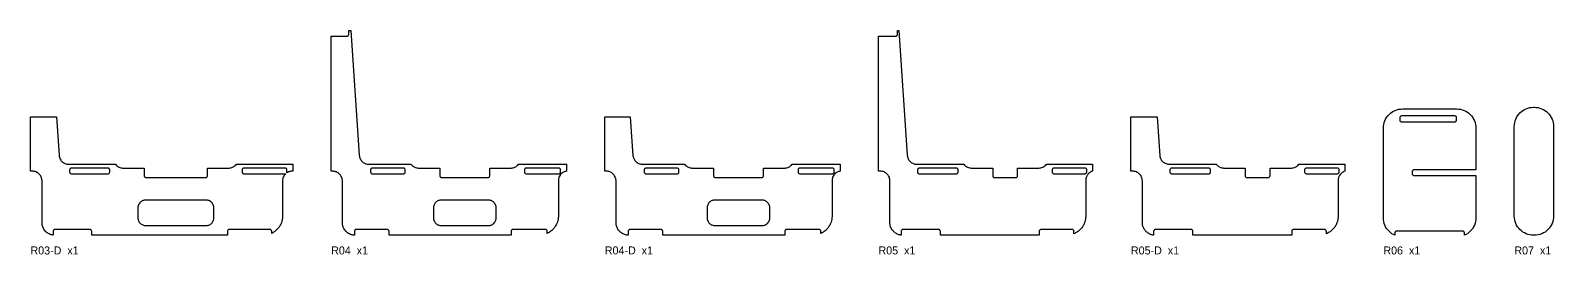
# Model space of a CAD drawing. Header units: millimetres. Extents: x 0 to 17877, y -60 to 796.
# Drawn here: x 3981 to 8738, y -60 to 640 of the extents above; entities that cross this region are included whole.
import ezdxf

# ---------------------------------------------------------------- set-up
doc = ezdxf.new("R2010")
doc.units = ezdxf.units.MM
for name, color, linetype in [('CUT_IN', 5, 'Continuous'), ('CUT_OUT', 1, 'Continuous'), ('LABEL', 7, 'Continuous')]:
    doc.layers.add(name, color=color, linetype=linetype)

msp = doc.modelspace()

# ---------------------------------------------------------------- linework, layer by layer
at = {"layer": 'CUT_IN'}
for points in [[(8435.28, 360.41), (8435.28, 366.99), (8435.17, 367.87), (8434.71, 369.27), (8434.43, 369.78), (8433.73, 370.73), (8433.31, 371.15), (8432.37, 371.85), (8431.3, 372.35), (8430.74, 372.52), (8429.58, 372.69), (8263.12, 372.69), (8261.96, 372.52), (8260.59, 371.99), (8259.61, 371.34), (8258.97, 370.73), (8258.43, 370.03), (8257.99, 369.27), (8257.6, 368.16), (8257.43, 366.99), (8257.43, 360.41), (8257.6, 359.24), (8257.99, 358.13), (8258.27, 357.62), (8258.97, 356.67), (8259.39, 356.25), (8260.33, 355.55), (8261.4, 355.05), (8261.96, 354.88), (8263.12, 354.71), (8429.58, 354.71), (8430.74, 354.88), (8431.85, 355.28), (8432.62, 355.71), (8433.53, 356.46), (8434.27, 357.37), (8434.83, 358.4), (8435.1, 359.24), (8435.28, 360.41)], [(4102.99, 197.41), (4103.14, 196.54), (4103.54, 195.43), (4104.14, 194.43), (4104.93, 193.55), (4105.87, 192.85), (4106.94, 192.35), (4108.08, 192.06), (4108.66, 192.01), (4222.41, 192.01), (4223, 192.06), (4224.14, 192.35), (4225.45, 193.01), (4226.15, 193.55), (4226.76, 194.19), (4227.54, 195.43), (4227.94, 196.54), (4228.11, 197.71), (4228.11, 204.29), (4227.94, 205.46), (4227.54, 206.57), (4226.94, 207.57), (4226.15, 208.45), (4225.2, 209.15), (4224.42, 209.54), (4223.58, 209.82), (4222.41, 209.99), (4108.66, 209.99), (4108.08, 209.94), (4106.94, 209.65), (4105.63, 208.99), (4104.93, 208.45), (4104.32, 207.81), (4103.54, 206.57), (4103.14, 205.46), (4102.99, 204.59), (4102.99, 197.41)], [(5042.81, 198), (5042.92, 196.83), (5043.26, 195.7), (5043.66, 194.92), (5044.36, 193.97), (5045.23, 193.18), (5046.24, 192.58), (5047.35, 192.18), (5048.51, 192.01), (5145.5, 192.01), (5146.08, 192.06), (5147.23, 192.35), (5148.54, 193.01), (5149.23, 193.55), (5149.84, 194.19), (5150.63, 195.43), (5151.02, 196.54), (5151.2, 197.71), (5151.2, 204.29), (5151.09, 205.17), (5150.75, 206.3), (5150.19, 207.33), (5149.45, 208.24), (5148.54, 208.99), (5147.5, 209.54), (5146.66, 209.82), (5145.5, 209.99), (5048.51, 209.99), (5047.93, 209.94), (5046.78, 209.65), (5045.47, 208.99), (5044.78, 208.45), (5044.17, 207.81), (5043.38, 206.57), (5043.06, 205.74), (5042.81, 204.29), (5042.81, 198)], [(5529.37, 210), (5528.49, 209.94), (5527.35, 209.65), (5526.29, 209.15), (5525.34, 208.45), (5524.55, 207.57), (5523.95, 206.57), (5523.55, 205.46), (5523.38, 204.29), (5523.38, 197.71), (5523.55, 196.54), (5523.83, 195.7), (5524.55, 194.43), (5525.34, 193.55), (5525.8, 193.18), (5527.08, 192.46), (5528.49, 192.06), (5529.37, 192), (5630.9, 192.01), (5632.07, 192.18), (5632.9, 192.46), (5633.69, 192.85), (5634.64, 193.55), (5635.25, 194.19), (5635.9, 195.17), (5636.35, 196.26), (5636.58, 197.41), (5636.6, 204.29), (5636.43, 205.46), (5636.15, 206.3), (5635.9, 206.83), (5635.25, 207.81), (5634.18, 208.82), (5632.9, 209.54), (5631.49, 209.94), (5630.61, 210), (5529.37, 210)], [(5897.62, 197.41), (5897.85, 196.26), (5898.3, 195.17), (5898.96, 194.19), (5899.57, 193.55), (5900.51, 192.85), (5901.57, 192.35), (5902.72, 192.06), (5903.3, 192.01), (6000.29, 192.01), (6000.87, 192.06), (6002.02, 192.35), (6003.33, 193.01), (6004.02, 193.55), (6004.63, 194.19), (6005.42, 195.43), (6005.81, 196.54), (6005.99, 197.71), (6005.99, 204.29), (6005.88, 205.17), (6005.54, 206.3), (6004.98, 207.33), (6004.24, 208.24), (6003.33, 208.99), (6002.29, 209.54), (6001.45, 209.82), (6000.29, 209.99), (5903.3, 209.99), (5902.72, 209.94), (5901.57, 209.65), (5900.26, 208.99), (5899.57, 208.45), (5898.96, 207.81), (5898.17, 206.57), (5897.85, 205.74), (5897.6, 204.29), (5897.62, 197.41)], [(6383.28, 209.94), (6382.14, 209.65), (6381.08, 209.15), (6380.13, 208.45), (6379.72, 208.03), (6378.87, 206.83), (6378.51, 206.02), (6378.34, 205.46), (6378.17, 204.29), (6378.17, 197.71), (6378.34, 196.54), (6378.62, 195.7), (6379.34, 194.43), (6380.13, 193.55), (6380.59, 193.18), (6381.87, 192.46), (6383.28, 192.06), (6384.16, 192), (6485.69, 192.01), (6486.86, 192.18), (6487.69, 192.46), (6488.48, 192.85), (6489.43, 193.55), (6490.04, 194.19), (6490.69, 195.17), (6491.14, 196.26), (6491.37, 197.41), (6491.39, 204.29), (6491.22, 205.46), (6490.94, 206.3), (6490.69, 206.83), (6490.04, 207.81), (6488.97, 208.82), (6487.69, 209.54), (6486.28, 209.94), (6485.4, 210), (6384.16, 210), (6383.28, 209.94)], [(6751.27, 198), (6751.38, 196.83), (6751.62, 195.98), (6752.12, 194.92), (6752.82, 193.97), (6753.69, 193.18), (6754.7, 192.58), (6755.81, 192.18), (6756.97, 192.01), (6872.46, 192.01), (6873.05, 192.06), (6874.19, 192.35), (6875.5, 193.01), (6876.2, 193.55), (6876.81, 194.19), (6877.59, 195.43), (6877.99, 196.54), (6878.16, 197.71), (6878.16, 204.29), (6877.99, 205.46), (6877.59, 206.57), (6876.99, 207.57), (6876.2, 208.45), (6875.25, 209.15), (6874.46, 209.54), (6873.63, 209.82), (6872.46, 209.99), (6756.97, 209.99), (6756.39, 209.94), (6755.25, 209.65), (6753.93, 208.99), (6753.24, 208.45), (6752.63, 207.81), (6751.84, 206.57), (6751.45, 205.46), (6751.28, 204.29), (6751.27, 198)], [(7273.92, 210), (7176.99, 209.94), (7175.85, 209.65), (7174.78, 209.15), (7174.29, 208.82), (7173.42, 208.03), (7173.05, 207.57), (7172.44, 206.57), (7172.22, 206.02), (7171.93, 204.88), (7171.88, 204.29), (7171.93, 197.12), (7172.05, 196.54), (7172.44, 195.43), (7173.23, 194.19), (7173.84, 193.55), (7174.78, 192.85), (7175.57, 192.46), (7176.41, 192.18), (7177.57, 192.01), (7274.8, 192.06), (7276.21, 192.46), (7277.49, 193.18), (7278.56, 194.19), (7279.21, 195.17), (7279.46, 195.7), (7279.74, 196.54), (7279.89, 197.41), (7279.91, 204.29), (7279.74, 205.46), (7279.46, 206.3), (7278.91, 207.33), (7277.95, 208.45), (7277, 209.15), (7275.94, 209.65), (7274.8, 209.94), (7273.92, 210)], [(7539.81, 197.41), (7539.96, 196.54), (7540.35, 195.43), (7540.96, 194.43), (7541.75, 193.55), (7542.69, 192.85), (7543.76, 192.35), (7544.9, 192.06), (7545.48, 192.01), (7660.97, 192.01), (7661.56, 192.06), (7662.7, 192.35), (7664.01, 193.01), (7664.71, 193.55), (7665.32, 194.19), (7666.1, 195.43), (7666.5, 196.54), (7666.67, 197.71), (7666.67, 204.29), (7666.5, 205.46), (7666.1, 206.57), (7665.5, 207.57), (7664.71, 208.45), (7663.76, 209.15), (7662.97, 209.54), (7662.14, 209.82), (7660.97, 209.99), (7545.48, 209.99), (7544.9, 209.94), (7543.76, 209.65), (7542.44, 208.99), (7541.75, 208.45), (7541.14, 207.81), (7540.35, 206.57), (7539.96, 205.46), (7539.79, 204.29), (7539.81, 197.41)], [(7966.08, 209.99), (7964.92, 209.82), (7963.81, 209.42), (7962.8, 208.82), (7961.93, 208.03), (7961.23, 207.08), (7960.95, 206.57), (7960.56, 205.46), (7960.39, 204.29), (7960.39, 197.71), (7960.56, 196.54), (7960.95, 195.43), (7961.74, 194.19), (7962.8, 193.18), (7964.08, 192.46), (7965.5, 192.06), (7966.38, 192), (8062.72, 192.01), (8063.89, 192.18), (8064.72, 192.46), (8065.51, 192.85), (8066.46, 193.55), (8067.07, 194.19), (8067.72, 195.17), (8068.17, 196.26), (8068.4, 197.41), (8068.42, 204.29), (8068.25, 205.46), (8067.97, 206.3), (8067.72, 206.83), (8067.07, 207.81), (8066, 208.82), (8064.72, 209.54), (8063.31, 209.94), (8062.43, 210), (7966.08, 209.99)], [(4550.62, 97.04), (4549.51, 98.89), (4548.05, 100.86), (4546.4, 102.67), (4544.81, 104.13), (4542.61, 105.78), (4540.25, 107.17), (4538.29, 108.09), (4535.98, 108.92), (4533.6, 109.51), (4530.88, 109.89), (4528.58, 110), (4341.27, 110), (4338.67, 109.87), (4336.24, 109.51), (4333.86, 108.92), (4331.83, 108.2), (4329.34, 107.04), (4326.99, 105.61), (4325.26, 104.32), (4323.66, 102.88), (4321.8, 100.86), (4320.18, 98.64), (4319.08, 96.78), (4318.15, 94.83), (4317.2, 92.26), (4316.61, 89.88), (4316.28, 87.74), (4316.12, 84.85), (4316.12, 55.15), (4316.25, 52.55), (4316.61, 50.12), (4317.2, 47.74), (4317.92, 45.71), (4319.22, 42.96), (4320.34, 41.11), (4321.8, 39.14), (4323.66, 37.12), (4325.26, 35.68), (4327.23, 34.22), (4329.08, 33.1), (4331.29, 32.03), (4334.15, 31), (4336.24, 30.49), (4338.67, 30.13), (4341.27, 30), (4528.58, 30), (4531.18, 30.13), (4533.6, 30.49), (4535.98, 31.08), (4538.02, 31.8), (4540.51, 32.96), (4542.85, 34.39), (4544.58, 35.68), (4546.19, 37.12), (4548.05, 39.14), (4549.67, 41.36), (4550.77, 43.22), (4551.7, 45.17), (4552.72, 48.03), (4553.24, 50.12), (4553.56, 52.26), (4553.73, 55.15), (4553.72, 85.15), (4553.6, 87.45), (4553.29, 89.59), (4552.64, 92.26), (4551.7, 94.83), (4550.62, 97.04)], [(5432.55, 96.52), (5430.99, 99.13), (5429.5, 101.08), (5428.05, 102.67), (5426.45, 104.13), (5424.26, 105.78), (5422.16, 107.04), (5419.66, 108.2), (5417.63, 108.92), (5415.54, 109.45), (5412.82, 109.87), (5410.23, 110), (5264.35, 110), (5261.46, 109.84), (5259.04, 109.45), (5256.95, 108.92), (5254.91, 108.2), (5252.42, 107.04), (5250.08, 105.61), (5248.35, 104.32), (5246.75, 102.88), (5244.88, 100.86), (5243.42, 98.89), (5242.16, 96.78), (5241.23, 94.83), (5240.29, 92.26), (5239.64, 89.59), (5239.33, 87.45), (5239.2, 84.85), (5239.2, 55.15), (5239.33, 52.55), (5239.69, 50.12), (5240.29, 47.74), (5241.01, 45.71), (5242.16, 43.22), (5243.42, 41.11), (5244.88, 39.14), (5246.75, 37.12), (5248.35, 35.68), (5250.32, 34.22), (5252.42, 32.96), (5254.37, 32.03), (5257.23, 31), (5259.33, 30.49), (5261.46, 30.16), (5264.35, 30), (5410.23, 30), (5413.12, 30.16), (5415.54, 30.55), (5417.63, 31.08), (5419.66, 31.8), (5422.16, 32.96), (5424.5, 34.39), (5426.23, 35.68), (5427.83, 37.12), (5429.88, 39.38), (5430.99, 40.87), (5432.27, 42.96), (5433.35, 45.17), (5434.37, 48.03), (5434.94, 50.41), (5435.25, 52.55), (5435.37, 54.85), (5435.37, 85.15), (5435.25, 87.45), (5434.89, 89.88), (5434.2, 92.53), (5433.35, 94.83), (5432.55, 96.52)], [(6287.06, 97.04), (6285.78, 99.13), (6284.67, 100.62), (6282.84, 102.67), (6280.79, 104.5), (6279.05, 105.78), (6276.95, 107.04), (6274.45, 108.2), (6272.42, 108.92), (6270.33, 109.45), (6267.61, 109.87), (6265.02, 110), (6119.14, 110), (6116.25, 109.84), (6113.83, 109.45), (6111.74, 108.92), (6109.7, 108.2), (6107.21, 107.04), (6104.87, 105.61), (6103.14, 104.32), (6101.54, 102.88), (6099.67, 100.86), (6098.21, 98.89), (6096.95, 96.78), (6096.02, 94.83), (6095.08, 92.26), (6094.43, 89.59), (6094.12, 87.45), (6093.99, 84.85), (6093.99, 55.15), (6094.12, 52.55), (6094.48, 50.12), (6095.08, 47.74), (6095.8, 45.71), (6096.95, 43.22), (6098.21, 41.11), (6099.67, 39.14), (6101.54, 37.12), (6103.14, 35.68), (6105.11, 34.22), (6107.21, 32.96), (6109.16, 32.03), (6112.02, 31), (6114.12, 30.49), (6116.25, 30.16), (6119.14, 30), (6265.02, 30), (6267.91, 30.16), (6270.33, 30.55), (6272.42, 31.08), (6274.45, 31.8), (6276.95, 32.96), (6279.29, 34.39), (6281.02, 35.68), (6282.62, 37.12), (6284.67, 39.38), (6285.78, 40.87), (6287.06, 42.96), (6288.14, 45.17), (6289.16, 48.03), (6289.73, 50.41), (6290.04, 52.55), (6290.16, 54.85), (6290.16, 85.15), (6290.04, 87.45), (6289.68, 89.88), (6289.16, 91.97), (6288.14, 94.83), (6287.06, 97.04)]]:
    msp.add_lwpolyline(points, close=True, dxfattribs=at)
at = {"layer": 'CUT_OUT'}
for points in [[(4919.81, 622), (4968.92, 622), (4969.8, 622.06), (4970.66, 622.26), (4972.01, 622.85), (4972.73, 623.36), (4973.37, 623.97), (4973.91, 624.67), (4974.35, 625.43), (4974.81, 626.83), (4974.92, 628), (4974.92, 640), (4981.1, 639.99), (5007.69, 250.03), (5008.06, 246.93), (5008.69, 244.09), (5009.49, 241.6), (5010.63, 238.92), (5012.02, 236.37), (5013.83, 233.74), (5015.71, 231.52), (5017.8, 229.49), (5020.07, 227.68), (5022.26, 226.24), (5023.78, 225.39), (5026.15, 224.29), (5027.78, 223.67), (5030.57, 222.85), (5033.14, 222.34), (5034.87, 222.13), (5037.56, 222), (5169.2, 221.99), (5171.32, 219.48), (5173.38, 217.48), (5175.62, 215.69), (5178.27, 213.98), (5180.82, 212.68), (5183.21, 211.71), (5186.24, 210.82), (5189.06, 210.29), (5191.62, 210.04), (5193.13, 210), (5259.2, 210), (5259.2, 186), (5259.32, 184.83), (5259.46, 184.26), (5259.91, 183.17), (5260.57, 182.19), (5261.4, 181.36), (5262.12, 180.85), (5263.18, 180.35), (5264.32, 180.06), (5265.2, 180), (5409.37, 180), (5410.25, 180.06), (5411.4, 180.35), (5412.2, 180.71), (5412.95, 181.18), (5413.62, 181.76), (5414.19, 182.43), (5414.67, 183.17), (5415.12, 184.26), (5415.31, 185.12), (5415.37, 185.71), (5415.38, 210), (5481.45, 210), (5482.96, 210.04), (5485.52, 210.29), (5488.34, 210.82), (5491.36, 211.71), (5493.76, 212.68), (5496.31, 213.98), (5498.96, 215.69), (5501.2, 217.48), (5503.26, 219.48), (5505.38, 221.99), (5654.6, 221.99), (5654.6, 200.01), (5651.63, 199.35), (5649.91, 198.83), (5647.39, 197.85), (5646.04, 197.21), (5643.43, 195.73), (5641.95, 194.72), (5639.83, 193.04), (5638.51, 191.82), (5636.68, 189.84), (5635.55, 188.44), (5634.68, 187.22), (5633.27, 184.92), (5632.45, 183.32), (5631.4, 180.83), (5630.5, 177.98), (5630.1, 176.22), (5629.67, 173.26), (5629.53, 170.49), (5629.53, 59.98), (5629.46, 57.02), (5629.25, 54.16), (5628.66, 49.78), (5627.74, 45.46), (5626.52, 41.21), (5624.98, 37.07), (5623.11, 32.99), (5620.98, 29.12), (5618.57, 25.42), (5616.86, 23.12), (5614.94, 20.78), (5613.01, 18.65), (5610.88, 16.52), (5608.75, 14.59), (5606.48, 12.72), (5602.9, 10.13), (5600.35, 8.52), (5597.85, 7.1), (5595.01, 5.68), (5595, 12.29), (5594.83, 13.46), (5594.55, 14.3), (5594.3, 14.83), (5593.65, 15.81), (5592.58, 16.82), (5591.3, 17.54), (5589.89, 17.94), (5589.01, 18), (5487.97, 18), (5487.09, 17.94), (5486.23, 17.74), (5485.4, 17.42), (5484.64, 16.99), (5483.94, 16.45), (5483.33, 15.81), (5482.82, 15.08), (5482.43, 14.3), (5482.15, 13.46), (5481.97, 12), (5481.97, 0), (5100.76, 0), (5100.75, 12.29), (5100.5, 13.74), (5100.18, 14.57), (5099.74, 15.33), (5099.2, 16.03), (5098.33, 16.82), (5097.58, 17.29), (5096.5, 17.74), (5095.63, 17.94), (5094.75, 18), (4998.8, 18), (4997.92, 17.94), (4997.06, 17.74), (4996.24, 17.42), (4995.47, 16.99), (4994.77, 16.45), (4994.17, 15.81), (4993.66, 15.08), (4993.06, 13.74), (4992.87, 12.88), (4992.8, 12), (4992.8, 0.05), (4988.97, 0.43), (4986.08, 0.96), (4983.16, 1.73), (4980.37, 2.69), (4976.85, 4.25), (4974.27, 5.67), (4970.95, 7.89), (4968.7, 9.69), (4965.86, 12.39), (4963.29, 15.36), (4961.52, 17.81), (4959.54, 21.11), (4957.83, 24.73), (4956.54, 28.35), (4955.99, 30.32), (4955.58, 32.16), (4955.24, 34.09), (4954.99, 36.12), (4954.8, 39.98), (4954.8, 170.07), (4954.76, 171.62), (4954.5, 174.26), (4953.87, 177.43), (4953.1, 179.97), (4951.86, 182.96), (4950.46, 185.55), (4948.81, 187.99), (4947.13, 190.04), (4945.06, 192.13), (4942.79, 194.01), (4941.35, 195.02), (4939.07, 196.39), (4936.42, 197.66), (4933.65, 198.66), (4931.95, 199.13), (4929.35, 199.65), (4927.6, 199.87), (4924.88, 200), (4919.81, 200.01), (4919.81, 622)], [(6629.39, 622), (6682.72, 622), (6684.18, 622.18), (6685.55, 622.71), (6686.75, 623.55), (6687.36, 624.19), (6688.01, 625.17), (6688.54, 626.54), (6688.72, 628), (6688.72, 640), (6692.66, 639.99), (6719.25, 250.03), (6719.62, 246.93), (6720.25, 244.09), (6721.05, 241.6), (6722.19, 238.92), (6723.59, 236.37), (6724.54, 234.91), (6726.31, 232.6), (6728.08, 230.68), (6729.36, 229.49), (6731.63, 227.68), (6734.07, 226.09), (6736.38, 224.87), (6739.07, 223.76), (6740.73, 223.22), (6743.27, 222.59), (6746.43, 222.13), (6749.12, 222), (6896.16, 221.99), (6898.48, 219.27), (6900.56, 217.29), (6902.59, 215.69), (6905.23, 213.98), (6907.78, 212.68), (6910.18, 211.71), (6913.2, 210.82), (6916.02, 210.29), (6918.59, 210.04), (6920.09, 210), (6986.17, 210), (6986.17, 186), (6986.28, 184.83), (6986.62, 183.7), (6987.02, 182.92), (6987.53, 182.19), (6988.36, 181.36), (6989.08, 180.85), (6990.15, 180.35), (6991.29, 180.06), (6992.17, 180), (7057.87, 180), (7058.75, 180.06), (7060.16, 180.46), (7060.95, 180.85), (7061.68, 181.36), (7062.69, 182.43), (7063.16, 183.17), (7063.52, 183.98), (7063.84, 185.41), (7063.87, 210), (7129.94, 210), (7131.45, 210.04), (7134.02, 210.29), (7136.83, 210.82), (7139.86, 211.71), (7142.25, 212.68), (7144.8, 213.98), (7147.45, 215.69), (7149.48, 217.29), (7151.75, 219.48), (7153.87, 221.99), (7297.91, 221.99), (7297.91, 200.01), (7294.49, 198.7), (7292.08, 197.48), (7290.79, 196.71), (7289.3, 195.7), (7287.18, 194.02), (7284.81, 191.72), (7283.07, 189.66), (7282.01, 188.2), (7281.2, 186.93), (7279.9, 184.56), (7279.16, 182.92), (7278.23, 180.38), (7277.41, 177.18), (7276.98, 174.21), (7276.84, 171.44), (7276.84, 59.98), (7276.77, 57.02), (7276.55, 54.08), (7275.95, 49.71), (7275.39, 46.89), (7274.68, 44.03), (7273.32, 39.75), (7271.68, 35.65), (7270.42, 32.99), (7269.03, 30.39), (7266.71, 26.64), (7264.12, 23.06), (7262.25, 20.78), (7260.32, 18.65), (7258.19, 16.52), (7256.06, 14.59), (7253.78, 12.72), (7251.36, 10.92), (7248.91, 9.29), (7245.16, 7.1), (7242.53, 5.78), (7239.85, 4.59), (7239.84, 12.29), (7239.73, 13.17), (7239.5, 14.02), (7239.14, 14.83), (7238.67, 15.57), (7237.65, 16.64), (7236.41, 17.42), (7235.59, 17.74), (7234.73, 17.94), (7233.85, 18), (7137.53, 18), (7136.65, 17.94), (7135.79, 17.74), (7134.97, 17.42), (7134.2, 16.99), (7133.51, 16.45), (7132.9, 15.81), (7132.39, 15.08), (7131.99, 14.3), (7131.71, 13.46), (7131.53, 12), (7131.53, 0), (6822.87, 0), (6822.87, 12), (6822.76, 13.17), (6822.52, 14.02), (6822.02, 15.08), (6821.51, 15.81), (6820.9, 16.45), (6820.2, 16.99), (6819.44, 17.42), (6818.61, 17.74), (6817.75, 17.94), (6816.87, 18), (6706.27, 18), (6705.39, 17.94), (6704.53, 17.74), (6703.71, 17.42), (6702.94, 16.99), (6702.24, 16.45), (6701.28, 15.33), (6700.85, 14.57), (6700.53, 13.74), (6700.34, 12.88), (6700.27, 12), (6700.27, 0.29), (6698.28, 0.58), (6696.36, 0.96), (6693.44, 1.73), (6690.66, 2.69), (6687.95, 3.86), (6685.4, 5.18), (6682.83, 6.76), (6679.68, 9.1), (6677.53, 11.01), (6676.14, 12.39), (6674.77, 13.9), (6672.4, 16.94), (6670.3, 20.25), (6668.94, 22.86), (6667.41, 26.56), (6666.29, 30.25), (6665.52, 34.09), (6665.19, 37.09), (6665.09, 39.98), (6665.09, 169.93), (6665.04, 171.62), (6664.78, 174.26), (6664.15, 177.43), (6663.38, 179.97), (6662.27, 182.69), (6660.74, 185.55), (6659.27, 187.75), (6657.41, 190.04), (6655.34, 192.13), (6653.07, 194.01), (6651.63, 195.02), (6649.36, 196.39), (6646.7, 197.66), (6643.65, 198.75), (6641.08, 199.39), (6638.17, 199.84), (6636.41, 199.97), (6629.4, 200.01), (6629.39, 622)], [(8241.92, 0), (8238.08, 1.82), (8233.15, 4.77), (8228.36, 8.32), (8224.05, 12.22), (8220.09, 16.58), (8216.58, 21.31), (8213.51, 26.42), (8210.99, 31.74), (8209.03, 37.21), (8207.59, 42.92), (8206.71, 48.82), (8206.42, 54.77), (8206.42, 334.63), (8206.71, 340.58), (8207.59, 346.48), (8209.03, 352.19), (8210.99, 357.66), (8213.55, 363.05), (8216.58, 368.09), (8220.09, 372.82), (8224.05, 377.18), (8228.36, 381.08), (8233.09, 384.59), (8238.21, 387.65), (8243.53, 390.16), (8248.94, 392.09), (8254.72, 393.55), (8260.54, 394.41), (8266.35, 394.7), (8435.56, 394.7), (8441.37, 394.41), (8447.19, 393.55), (8452.84, 392.13), (8458.38, 390.16), (8463.84, 387.58), (8468.82, 384.59), (8473.55, 381.08), (8477.86, 377.18), (8481.87, 372.76), (8485.38, 368.03), (8488.44, 362.92), (8490.95, 357.59), (8492.88, 352.19), (8494.35, 346.33), (8495.2, 340.58), (8495.49, 334.77), (8495.49, 204.7), (8302.29, 204.69), (8301.7, 204.64), (8300.56, 204.35), (8299.25, 203.69), (8298.55, 203.15), (8297.94, 202.51), (8297.16, 201.27), (8296.76, 200.16), (8296.59, 198.99), (8296.61, 192.11), (8296.84, 190.96), (8297.29, 189.87), (8297.94, 188.89), (8298.55, 188.25), (8299.5, 187.55), (8300.56, 187.05), (8301.7, 186.76), (8302.58, 186.7), (8495.49, 186.7), (8495.49, 54.63), (8495.2, 48.82), (8494.35, 43.07), (8492.92, 37.35), (8490.95, 31.81), (8488.37, 26.35), (8485.38, 21.37), (8481.87, 16.64), (8477.86, 12.22), (8473.55, 8.32), (8468.82, 4.81), (8463.84, 1.82), (8460.13, 0.07), (8460.12, 6.99), (8459.95, 8.16), (8459.56, 9.27), (8459.12, 10.03), (8458.58, 10.73), (8457.94, 11.34), (8457.22, 11.85), (8455.87, 12.44), (8454.43, 12.69), (8247.93, 12.7), (8246.47, 12.52), (8245.63, 12.24), (8244.84, 11.85), (8244.12, 11.34), (8243.48, 10.73), (8242.94, 10.03), (8242.5, 9.27), (8242.18, 8.44), (8241.93, 6.99), (8241.92, 0)], [(8735.39, 42.65), (8733.36, 36.97), (8730.87, 31.72), (8727.8, 26.61), (8724.29, 21.88), (8720.33, 17.52), (8716.02, 13.62), (8711.29, 10.11), (8706.17, 7.05), (8700.92, 4.57), (8695.3, 2.57), (8689.66, 1.15), (8683.84, 0.29), (8678.03, 0), (8675.41, 0), (8669.6, 0.29), (8663.78, 1.15), (8658, 2.61), (8652.59, 4.54), (8647.27, 7.05), (8642.21, 10.07), (8637.42, 13.62), (8633.11, 17.52), (8629.15, 21.88), (8625.64, 26.61), (8622.61, 31.65), (8620.05, 37.04), (8618.09, 42.51), (8616.64, 48.29), (8615.77, 54.19), (8615.49, 59.93), (8615.49, 340.07), (8615.77, 345.81), (8616.64, 351.71), (8618.09, 357.49), (8620.05, 362.96), (8622.57, 368.28), (8625.56, 373.27), (8629.15, 378.12), (8633.11, 382.48), (8637.42, 386.38), (8642.21, 389.93), (8647.27, 392.95), (8652.59, 395.46), (8658, 397.39), (8663.78, 398.85), (8669.6, 399.71), (8675.41, 400), (8678.03, 400), (8683.84, 399.71), (8689.66, 398.85), (8695.44, 397.39), (8700.85, 395.46), (8706.17, 392.95), (8711.23, 389.93), (8716.02, 386.38), (8720.33, 382.48), (8724.29, 378.12), (8727.8, 373.39), (8730.87, 368.28), (8733.39, 362.96), (8735.35, 357.49), (8736.8, 351.71), (8737.66, 345.95), (8737.95, 340.07), (8737.95, 59.93), (8737.66, 54.05), (8736.8, 48.29), (8735.39, 42.65)], [(4069.98, 249.89), (4070.29, 247.22), (4070.89, 244.37), (4071.87, 241.33), (4072.42, 239.98), (4073.57, 237.63), (4075.25, 234.91), (4077.02, 232.6), (4077.79, 231.73), (4080.07, 229.49), (4082.11, 227.85), (4084.78, 226.09), (4086.06, 225.39), (4088.43, 224.29), (4091.44, 223.22), (4093.98, 222.59), (4095.7, 222.3), (4097.15, 222.13), (4099.83, 222), (4246.11, 221.99), (4248.24, 219.48), (4250.51, 217.29), (4252.54, 215.69), (4255.19, 213.98), (4257.74, 212.68), (4260.13, 211.71), (4263.15, 210.82), (4265.97, 210.29), (4268.54, 210.04), (4270.04, 210), (4336.12, 210), (4336.12, 186), (4336.18, 185.12), (4336.47, 183.98), (4336.97, 182.92), (4337.48, 182.19), (4338.09, 181.55), (4338.79, 181.01), (4339.55, 180.58), (4340.66, 180.18), (4341.53, 180.03), (4527.73, 180), (4528.61, 180.06), (4529.75, 180.35), (4530.56, 180.71), (4531.76, 181.55), (4532.37, 182.19), (4533.02, 183.17), (4533.38, 183.98), (4533.61, 184.83), (4533.73, 186), (4533.73, 210), (4599.8, 210), (4601.31, 210.04), (4603.88, 210.29), (4606.69, 210.82), (4609.72, 211.71), (4612.11, 212.68), (4614.66, 213.98), (4617.31, 215.69), (4619.55, 217.48), (4621.61, 219.48), (4623.73, 221.99), (4799.81, 221.99), (4799.81, 200.01), (4796.85, 199.97), (4795.09, 199.84), (4792.46, 199.45), (4790.74, 199.06), (4788.21, 198.29), (4786.56, 197.66), (4783.9, 196.39), (4781.82, 195.14), (4780.94, 194.87), (4781.56, 196.26), (4781.81, 197.71), (4781.82, 204), (4781.75, 204.88), (4781.47, 206.02), (4780.97, 207.08), (4780.46, 207.81), (4779.85, 208.45), (4779.15, 208.99), (4778.12, 209.54), (4777.28, 209.82), (4775.82, 210), (4647.43, 209.99), (4646.85, 209.94), (4645.71, 209.65), (4644.64, 209.15), (4643.92, 208.64), (4643.09, 207.81), (4642.74, 207.33), (4642.3, 206.57), (4641.99, 205.74), (4641.73, 204.29), (4641.73, 197.71), (4641.84, 196.83), (4642.18, 195.7), (4642.58, 194.92), (4643.09, 194.19), (4644.15, 193.18), (4644.9, 192.71), (4645.71, 192.35), (4647.14, 192.03), (4775.82, 192), (4776.7, 192.06), (4778.02, 192.42), (4777.78, 192), (4775.85, 190.04), (4773.99, 187.75), (4772.52, 185.55), (4771.65, 184.01), (4770.4, 181.34), (4769.42, 178.57), (4768.72, 175.71), (4768.33, 173.09), (4768.17, 170.07), (4768.17, 59.98), (4768.1, 57.02), (4767.72, 52.62), (4767.28, 49.71), (4766.71, 46.82), (4766.01, 44.03), (4764.68, 39.82), (4763.62, 37.07), (4762.4, 34.31), (4761.07, 31.68), (4759.62, 29.12), (4757.21, 25.42), (4755.5, 23.12), (4753.58, 20.78), (4751.65, 18.65), (4749.52, 16.52), (4746.26, 13.64), (4742.69, 10.92), (4740.24, 9.29), (4737.78, 7.81), (4734.18, 5.93), (4734.15, 12.59), (4734, 13.46), (4733.6, 14.57), (4733.16, 15.33), (4732.62, 16.03), (4731.51, 16.99), (4730.2, 17.65), (4728.76, 17.97), (4601.71, 18), (4600.83, 17.94), (4599.97, 17.74), (4599.15, 17.42), (4598.38, 16.99), (4597.68, 16.45), (4596.89, 15.57), (4596.42, 14.83), (4596.06, 14.02), (4595.89, 13.46), (4595.71, 12), (4595.71, 0), (4171.89, 0), (4171.89, 12), (4171.71, 13.46), (4171.18, 14.83), (4170.52, 15.81), (4169.91, 16.45), (4168.97, 17.15), (4168.45, 17.42), (4167.91, 17.65), (4166.77, 17.94), (4165.89, 18), (4057.42, 18), (4056.54, 17.94), (4055.68, 17.74), (4054.86, 17.42), (4054.09, 16.99), (4053.39, 16.45), (4052.78, 15.81), (4052.13, 14.83), (4051.77, 14.02), (4051.49, 12.88), (4051.42, 12), (4051.42, 0.35), (4047.96, 0.96), (4045.04, 1.73), (4042.26, 2.69), (4038.74, 4.25), (4036.09, 5.71), (4032.83, 7.89), (4030.59, 9.69), (4029.08, 11.06), (4026.38, 13.9), (4024.58, 16.14), (4022.4, 19.4), (4021.43, 21.11), (4020.11, 23.82), (4019.04, 26.49), (4018.13, 29.37), (4017.45, 32.23), (4016.88, 36.12), (4016.69, 39.98), (4016.69, 170.07), (4016.53, 173.09), (4016.14, 175.71), (4015.44, 178.57), (4014.98, 179.97), (4014.35, 181.62), (4013.08, 184.27), (4011.55, 186.79), (4009.97, 188.92), (4008, 191.11), (4006.94, 192.13), (4004.68, 194.01), (4002.24, 195.65), (4000.96, 196.39), (3998.31, 197.66), (3995.26, 198.75), (3992.69, 199.39), (3989.78, 199.84), (3988.01, 199.97), (3980.62, 200.01), (3980.62, 370), (4061.79, 370), (4069.98, 249.89)], [(5854.3, 370), (5862.64, 248.37), (5863.13, 245.5), (5863.81, 242.97), (5864.82, 240.25), (5866.09, 237.63), (5867.6, 235.15), (5868.62, 233.74), (5870.5, 231.52), (5872.59, 229.49), (5873.7, 228.56), (5876.06, 226.86), (5878.57, 225.39), (5880.94, 224.29), (5882.57, 223.67), (5885.36, 222.85), (5887.93, 222.34), (5889.66, 222.13), (5892.35, 222), (6023.99, 221.99), (6026.11, 219.48), (6028.17, 217.48), (6030.41, 215.69), (6033.06, 213.98), (6035.61, 212.68), (6038, 211.71), (6041.03, 210.82), (6043.85, 210.29), (6046.41, 210.04), (6047.92, 210), (6113.99, 210), (6113.99, 186), (6114.11, 184.83), (6114.25, 184.26), (6114.7, 183.17), (6115.36, 182.19), (6116.19, 181.36), (6116.91, 180.85), (6117.97, 180.35), (6119.11, 180.06), (6119.99, 180), (6264.16, 180), (6265.04, 180.06), (6266.19, 180.35), (6266.99, 180.71), (6267.74, 181.18), (6268.41, 181.76), (6268.98, 182.43), (6269.46, 183.17), (6269.91, 184.26), (6270.1, 185.12), (6270.16, 185.71), (6270.17, 210), (6336.24, 210), (6337.75, 210.04), (6340.31, 210.29), (6343.13, 210.82), (6346.15, 211.71), (6348.55, 212.68), (6351.1, 213.98), (6353.75, 215.69), (6355.99, 217.48), (6358.05, 219.48), (6360.17, 221.99), (6509.39, 221.99), (6509.39, 200.01), (6506.42, 199.35), (6504.7, 198.83), (6502.18, 197.85), (6500.83, 197.21), (6498.22, 195.73), (6496.74, 194.72), (6494.62, 193.04), (6493.3, 191.82), (6491.47, 189.84), (6490.34, 188.44), (6489.47, 187.22), (6488.06, 184.92), (6487.24, 183.32), (6486.19, 180.83), (6485.29, 177.98), (6484.68, 175.04), (6484.46, 173.26), (6484.32, 170.49), (6484.3, 58.49), (6484.04, 54.16), (6483.45, 49.78), (6482.53, 45.46), (6481.31, 41.21), (6479.77, 37.07), (6478.55, 34.31), (6477.22, 31.68), (6475.77, 29.12), (6474.23, 26.7), (6472.54, 24.29), (6470.73, 21.97), (6468.8, 19.73), (6466.77, 17.6), (6464.59, 15.52), (6462.41, 13.64), (6460.09, 11.83), (6457.69, 10.13), (6455.14, 8.52), (6452.64, 7.1), (6449.8, 5.68), (6449.79, 12.29), (6449.62, 13.46), (6449.34, 14.3), (6449.09, 14.83), (6448.44, 15.81), (6447.37, 16.82), (6446.09, 17.54), (6444.68, 17.94), (6443.8, 18), (6342.76, 18), (6341.88, 17.94), (6341.02, 17.74), (6340.19, 17.42), (6339.43, 16.99), (6338.73, 16.45), (6338.12, 15.81), (6337.61, 15.08), (6337.11, 14.02), (6336.94, 13.46), (6336.76, 12), (6336.76, 0), (5955.55, 0), (5955.54, 12.29), (5955.29, 13.74), (5954.97, 14.57), (5954.53, 15.33), (5953.57, 16.45), (5952.37, 17.29), (5951.29, 17.74), (5950.42, 17.94), (5949.54, 18), (5853.59, 18), (5852.71, 17.94), (5851.57, 17.65), (5850.51, 17.15), (5850.02, 16.82), (5849.15, 16.03), (5848.61, 15.33), (5848.17, 14.57), (5847.85, 13.74), (5847.66, 12.88), (5847.59, 12), (5847.59, 0.05), (5845.71, 0.19), (5842.79, 0.58), (5839.91, 1.19), (5837.01, 2.03), (5834.32, 3.03), (5831.64, 4.25), (5829.06, 5.67), (5827.34, 6.76), (5825.01, 8.44), (5823.49, 9.69), (5821.28, 11.74), (5819.28, 13.9), (5817.44, 16.2), (5815.3, 19.4), (5814.33, 21.11), (5813.01, 23.82), (5811.94, 26.49), (5811.03, 29.37), (5810.57, 31.2), (5810.03, 34.09), (5809.78, 36.12), (5809.59, 39.98), (5809.59, 170.07), (5809.55, 171.62), (5809.29, 174.26), (5808.66, 177.43), (5808.26, 178.85), (5807.25, 181.62), (5806.65, 182.96), (5805.25, 185.55), (5803.6, 187.99), (5801.92, 190.04), (5799.85, 192.13), (5797.58, 194.01), (5795.14, 195.65), (5792.29, 197.18), (5789.84, 198.19), (5788.16, 198.75), (5785.3, 199.45), (5782.39, 199.87), (5780.92, 199.97), (5774.6, 200.01), (5774.6, 370), (5854.3, 370)], [(7499.58, 370), (7507.92, 248.37), (7508.35, 245.79), (7509.09, 242.97), (7510.1, 240.25), (7511.37, 237.63), (7512.88, 235.15), (7513.9, 233.74), (7515.78, 231.52), (7517.87, 229.49), (7518.98, 228.56), (7521.34, 226.86), (7523.85, 225.39), (7524.89, 224.87), (7527.58, 223.76), (7530.64, 222.85), (7533.21, 222.34), (7534.94, 222.13), (7537.63, 222), (7684.67, 221.99), (7686.99, 219.27), (7689.07, 217.29), (7691.1, 215.69), (7693.74, 213.98), (7696.29, 212.68), (7698.69, 211.71), (7701.71, 210.82), (7704.53, 210.29), (7707.1, 210.04), (7708.6, 210), (7774.68, 210), (7774.68, 186), (7774.79, 184.83), (7775.13, 183.7), (7775.53, 182.92), (7776.04, 182.19), (7776.87, 181.36), (7777.59, 180.85), (7778.66, 180.35), (7779.8, 180.06), (7780.38, 180.01), (7846.38, 180), (7847.26, 180.06), (7848.67, 180.46), (7849.46, 180.85), (7850.19, 181.36), (7851.2, 182.43), (7851.67, 183.17), (7852.03, 183.98), (7852.35, 185.41), (7852.38, 210), (7918.45, 210), (7919.96, 210.04), (7922.53, 210.29), (7925.34, 210.82), (7928.37, 211.71), (7930.76, 212.68), (7933.31, 213.98), (7935.96, 215.69), (7937.99, 217.29), (7940.26, 219.48), (7942.38, 221.99), (8086.42, 221.99), (8086.42, 200.01), (8083, 198.7), (8080.59, 197.48), (8079.3, 196.71), (8077.81, 195.7), (8075.69, 194.02), (8074.58, 193.01), (8072.52, 190.82), (8070.52, 188.2), (8069.71, 186.93), (8068.41, 184.56), (8067.67, 182.92), (8066.65, 180.1), (8066.25, 178.65), (8065.71, 176), (8065.49, 174.21), (8065.35, 171.44), (8065.33, 58.49), (8065.06, 54.08), (8064.71, 51.23), (8064.19, 48.26), (8063.19, 44.03), (8062.31, 41.14), (8061.32, 38.37), (8060.19, 35.65), (8058.93, 32.99), (8057.54, 30.39), (8056.06, 27.93), (8054.43, 25.48), (8052.63, 23.06), (8050.76, 20.78), (8048.83, 18.65), (8046.7, 16.52), (8044.57, 14.59), (8042.29, 12.72), (8039.87, 10.92), (8037.42, 9.29), (8033.67, 7.1), (8031.04, 5.78), (8028.36, 4.59), (8028.35, 12.29), (8028.24, 13.17), (8028.01, 14.02), (8027.65, 14.83), (8027.18, 15.57), (8026.16, 16.64), (8024.92, 17.42), (8024.1, 17.74), (8023.24, 17.94), (8022.36, 18), (7926.04, 18), (7925.16, 17.94), (7924.3, 17.74), (7923.48, 17.42), (7922.71, 16.99), (7922.02, 16.45), (7921.41, 15.81), (7920.75, 14.83), (7920.3, 13.74), (7920.07, 12.59), (7920.04, 12), (7920.04, 0), (7611.38, 0), (7611.38, 12), (7611.2, 13.46), (7611.03, 14.02), (7610.53, 15.08), (7610.02, 15.81), (7609.41, 16.45), (7608.47, 17.15), (7607.95, 17.42), (7607.12, 17.74), (7606.26, 17.94), (7605.38, 18), (7494.78, 18), (7493.9, 17.94), (7493.04, 17.74), (7492.22, 17.42), (7491.45, 16.99), (7490.75, 16.45), (7490.14, 15.81), (7489.49, 14.83), (7489.13, 14.02), (7488.85, 12.88), (7488.78, 12), (7488.78, 0.29), (7486.79, 0.58), (7483.91, 1.19), (7481.95, 1.73), (7479.17, 2.69), (7476.46, 3.86), (7473.91, 5.18), (7471.34, 6.76), (7469.74, 7.89), (7468.19, 9.1), (7466.04, 11.01), (7464.65, 12.39), (7462.65, 14.65), (7460.91, 16.94), (7459.78, 18.63), (7457.88, 21.98), (7457.01, 23.82), (7456.26, 25.64), (7455.33, 28.35), (7454.56, 31.27), (7454.03, 34.09), (7453.7, 37.09), (7453.6, 39.98), (7453.6, 169.93), (7453.55, 171.62), (7453.29, 174.26), (7452.99, 176), (7452.26, 178.85), (7451.37, 181.34), (7450.12, 184.01), (7448.46, 186.79), (7446.88, 188.92), (7444.91, 191.11), (7443.85, 192.13), (7441.58, 194.01), (7439.14, 195.65), (7437.87, 196.39), (7435.21, 197.66), (7432.16, 198.75), (7429.59, 199.39), (7426.68, 199.84), (7424.92, 199.97), (7417.91, 200.01), (7417.91, 370), (7499.58, 370)]]:
    msp.add_lwpolyline(points, close=True, dxfattribs=at)

# ---------------------------------------------------------------- texts
at = {"layer": 'LABEL'}
for s, p in [('R03-D  x1', (3980.62, -60)), ('R04  x1', (4919.81, -60)), ('R04-D  x1', (5774.6, -60)), ('R05  x1', (6629.39, -60)), ('R05-D  x1', (7417.91, -60)), ('R06  x1', (8206.42, -60)), ('R07  x1', (8615.49, -60))]:
    msp.add_text(s, height=25, dxfattribs=at).set_placement(p)

doc.saveas('drawing.dxf')
